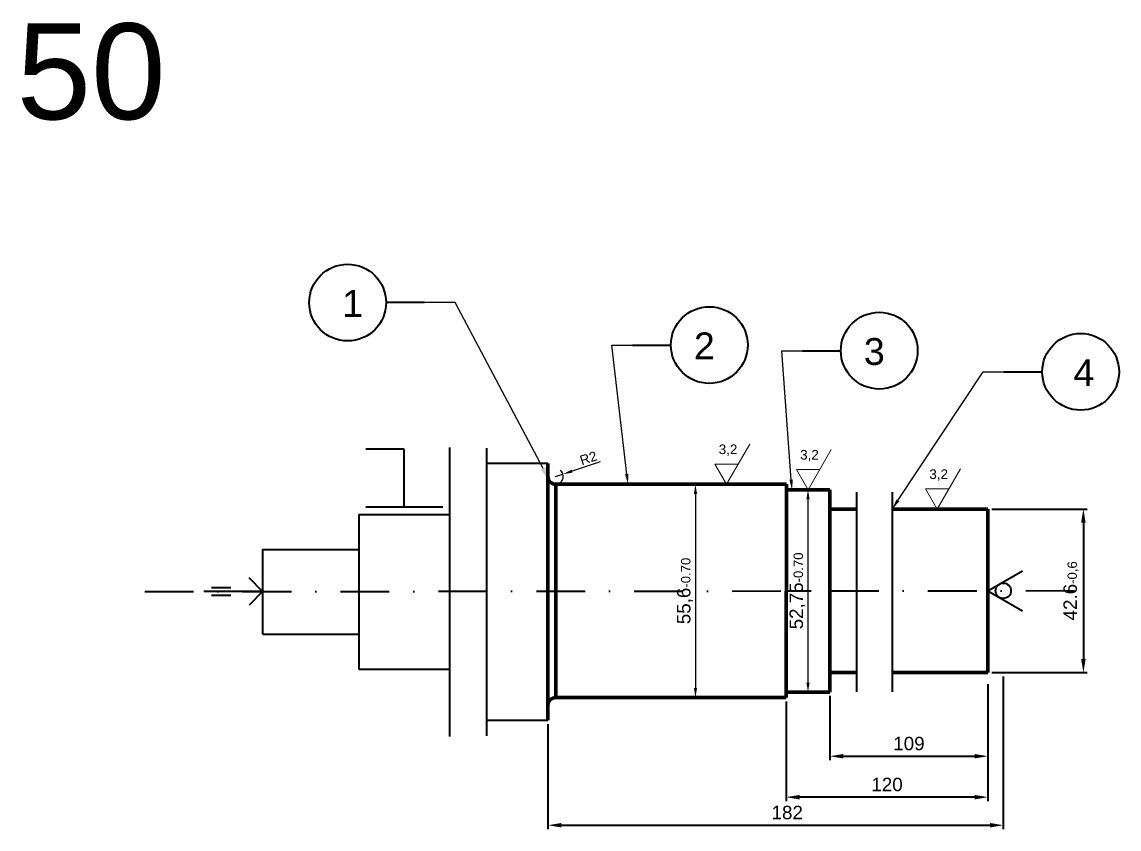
# Model space of a CAD drawing. Header units: millimetres. Extents: x 1335 to 6286, y 608 to 2939.
# Drawn here: x 3386.3 to 3672, y 2372 to 2582.4 of the extents above; entities that cross this region are included whole.
import ezdxf
from ezdxf import colors
from ezdxf.entities.mleader import LeaderData, LeaderLine
from ezdxf.math import Vec2, Vec3

# ---------------------------------------------------------------- set-up
doc = ezdxf.new("R2010")
doc.units = ezdxf.units.MM
doc.linetypes.add('CENTER', pattern=[50.8, 31.75, -6.35, 6.35, -6.35])
doc.linetypes.add('DASHDOT', pattern=[25.4, 12.7, -6.35, 0, -6.35])
for name, color, linetype, lineweight in [('01.1 CIĄG. Z PRZERWANIEM', 255, 'Amzigzag', 35), ('01.1 CIĄGŁA CIENKA', 255, 'Continuous', 35), ('01.2 CIĄGŁA GRUBA', 7, 'Continuous', 70), ('04.1 DŁ. K+K CIENKA', 255, 'DASHDOT', 35), ('odkuwka', 1, 'CENTER', 35)]:
    doc.layers.add(name, color=color, linetype=linetype, lineweight=lineweight)
doc.styles.get("Standard").update_dxf_attribs({"font": 'arial.ttf'})
doc.linetypes.add('Amzigzag', pattern='A,0.0001,[136,genltshp.shx,S=0.04,R=0,X=0,Y=0],-11', length=11.0001)
doc.dimstyles.new('AM_ISO$0', dxfattribs={"dimscale": 100, "dimtxt": 3.5, "dimasz": 3.5, "dimexe": 1, "dimexo": 1, "dimgap": 1.5, "dimtad": 1, "dimdsep": 46, "dimtxsty": 'Standard', "dimcen": 0, "dimclrd": 256, "dimclre": 256, "dimclrt": 2, "dimadec": 0, "dimazin": 2, "dimtp": 0.1, "dimtm": 0.1, "dimtfac": 0.71, "dimtmove": 0, "dimatfit": 3, "dimfxl": 1, "dimlwd": -1, "dimlwe": -1, "dimarcsym": 1})
doc.dimstyles.new('ISO-25', dxfattribs={"dimtxt": 2.5, "dimasz": 2.5, "dimexe": 1.25, "dimexo": 0.625, "dimtad": 1, "dimtxsty": 'Standard', "dimcen": 2.5, "dimadec": 0, "dimazin": 0, "dimtfac": 1, "dimtmove": 0, "dimatfit": 3, "dimfxl": 1, "dimarcsym": 0})
doc.dimstyles.new('ISO-25$0', dxfattribs={"dimtxt": 2.5, "dimasz": 2.5, "dimexe": 1.25, "dimexo": 0.625, "dimtad": 1, "dimtxsty": 'Standard', "dimcen": 2.5, "dimadec": 0, "dimazin": 0, "dimtfac": 1, "dimtmove": 0, "dimatfit": 3, "dimfxl": 1, "dimarcsym": 0})

# ---------------------------------------------------------------- blocks, each defined once
blk = doc.blocks.new('*D93')
at = {"layer": '01.1 CIĄGŁA CIENKA', "linetype": 'ByBlock', "transparency": 16777216}
for p, q in [((3637.88, 2409.83), (3637.88, 2390.01)), ((3596.71, 2406.72), (3596.71, 2390.01)), ((3600.21, 2391.01), (3634.38, 2391.01))]:
    blk.add_line(p, q, dxfattribs=at)
at = {"layer": '01.1 CIĄGŁA CIENKA', "transparency": 16777216}
for points in [[(3600.21, 2391.6), (3600.21, 2390.43), (3596.71, 2391.01)], [(3634.38, 2391.6), (3634.38, 2390.43), (3637.88, 2391.01)]]:
    blk.add_solid(points, dxfattribs=at)
at = {"layer": 'Defpoints', "color": 0, "transparency": 16777216}
for p in [(3637.88, 2410.83), (3596.71, 2407.72), (3637.88, 2391.01)]:
    blk.add_point(p, dxfattribs=at)
at = {"layer": '01.1 CIĄGŁA CIENKA', "color": 2, "transparency": 16777216, "insert": (3617.3, 2394.3), "char_height": 3.5, "attachment_point": 5}
blk.add_mtext('109', dxfattribs=at)
blk = doc.blocks.new('*D94')
at = {"layer": '01.1 CIĄGŁA CIENKA', "linetype": 'ByBlock', "transparency": 16777216}
for p, q in [((3637.88, 2409.83), (3637.88, 2379.34)), ((3585.31, 2405.29), (3585.31, 2379.34)), ((3634.38, 2380.34), (3588.81, 2380.34))]:
    blk.add_line(p, q, dxfattribs=at)
at = {"layer": '01.1 CIĄGŁA CIENKA', "transparency": 16777216}
for points in [[(3588.81, 2380.92), (3588.81, 2379.76), (3585.31, 2380.34)], [(3634.38, 2380.92), (3634.38, 2379.76), (3637.88, 2380.34)]]:
    blk.add_solid(points, dxfattribs=at)
at = {"layer": 'Defpoints', "color": 0, "transparency": 16777216}
for p in [(3637.88, 2410.83), (3585.31, 2406.29), (3585.31, 2380.34)]:
    blk.add_point(p, dxfattribs=at)
at = {"layer": '01.1 CIĄGŁA CIENKA', "color": 2, "transparency": 16777216, "insert": (3611.6, 2383.63), "char_height": 3.5, "attachment_point": 5}
blk.add_mtext('120', dxfattribs=at)
blk = doc.blocks.new('*D95')
at = {"layer": '01.1 CIĄGŁA CIENKA', "linetype": 'ByBlock', "transparency": 16777216}
for p, q in [((3641.88, 2411.82), (3641.88, 2372.03)), ((3523.29, 2399.38), (3523.29, 2372.03)), ((3526.79, 2373.03), (3638.38, 2373.03))]:
    blk.add_line(p, q, dxfattribs=at)
at = {"layer": '01.1 CIĄGŁA CIENKA', "transparency": 16777216}
for points in [[(3526.79, 2373.61), (3526.79, 2372.44), (3523.29, 2373.03)], [(3638.38, 2373.61), (3638.38, 2372.44), (3641.88, 2373.03)]]:
    blk.add_solid(points, dxfattribs=at)
at = {"layer": 'Defpoints', "color": 0, "transparency": 16777216}
for p in [(3641.88, 2412.82), (3523.29, 2400.38), (3641.88, 2373.03)]:
    blk.add_point(p, dxfattribs=at)
at = {"layer": '01.1 CIĄGŁA CIENKA', "color": 2, "transparency": 16777216, "insert": (3585.6, 2376.31), "char_height": 3.5, "attachment_point": 5}
blk.add_mtext('182', dxfattribs=at)
blk = doc.blocks.new('*D96')
at = {"layer": '01.1 CIĄGŁA CIENKA', "linetype": 'ByBlock', "transparency": 16777216}
for p, q in [((3638.88, 2455.42), (3663.74, 2455.42)), ((3662.74, 2451.92), (3662.74, 2416.32)), ((3638.88, 2412.82), (3663.74, 2412.82))]:
    blk.add_line(p, q, dxfattribs=at)
at = {"layer": '01.1 CIĄGŁA CIENKA', "transparency": 16777216}
for points in [[(3662.15, 2451.92), (3663.32, 2451.92), (3662.74, 2455.42)], [(3662.15, 2416.32), (3663.32, 2416.32), (3662.74, 2412.82)]]:
    blk.add_solid(points, dxfattribs=at)
at = {"layer": 'Defpoints', "color": 0, "transparency": 16777216}
for p in [(3637.88, 2455.42), (3637.88, 2412.82), (3662.74, 2412.82)]:
    blk.add_point(p, dxfattribs=at)
at = {"layer": '01.1 CIĄGŁA CIENKA', "color": 2, "transparency": 16777216, "insert": (3659.33, 2434.12), "char_height": 3.5, "attachment_point": 5, "rotation": 90}
blk.add_mtext('42.6{\\H0.7x;\\S^ -0,6;}', dxfattribs=at)
blk = doc.blocks.new('*D97')
at = {"layer": '01.1 CIĄGŁA CIENKA', "color": 0, "lineweight": -2, "transparency": 16777216}
for p, q in [((3562.33, 2461.89), (3562.95, 2461.89)), ((3561.7, 2459.39), (3561.7, 2408.79)), ((3562.33, 2406.29), (3562.95, 2406.29))]:
    blk.add_line(p, q, dxfattribs=at)
at = {"layer": '01.1 CIĄGŁA CIENKA', "color": 0, "transparency": 16777216}
for points in [[(3561.29, 2459.39), (3562.12, 2459.39), (3561.7, 2461.89)], [(3561.29, 2408.79), (3562.12, 2408.79), (3561.7, 2406.29)]]:
    blk.add_solid(points, dxfattribs=at)
at = {"layer": 'Defpoints', "color": 0, "transparency": 16777216}
for p in [(3561.7, 2461.89), (3561.7, 2406.29), (3561.7, 2406.29)]:
    blk.add_point(p, dxfattribs=at)
at = {"layer": '01.1 CIĄGŁA CIENKA', "color": 0, "transparency": 16777216, "insert": (3558.97, 2434.09), "char_height": 2.5, "attachment_point": 5, "rotation": 90}
blk.add_mtext('{\\H1.4x;55,6\\A1;\\H0.7x;\\S^ -0.70;}', dxfattribs=at)
blk = doc.blocks.new('*D98')
at = {"layer": '01.1 CIĄGŁA CIENKA', "color": 0, "lineweight": -2, "transparency": 16777216}
for p, q in [((3590.44, 2460.47), (3589.76, 2460.47)), ((3591.01, 2457.97), (3591.01, 2410.22)), ((3591.64, 2407.72), (3592.26, 2407.72))]:
    blk.add_line(p, q, dxfattribs=at)
at = {"layer": '01.1 CIĄGŁA CIENKA', "color": 0, "transparency": 16777216}
for points in [[(3590.6, 2457.97), (3591.43, 2457.97), (3591.01, 2460.47)], [(3590.6, 2410.22), (3591.43, 2410.22), (3591.01, 2407.72)]]:
    blk.add_solid(points, dxfattribs=at)
at = {"layer": 'Defpoints', "color": 0, "transparency": 16777216}
for p in [(3591.06, 2460.47), (3591.01, 2407.72), (3591.01, 2407.72)]:
    blk.add_point(p, dxfattribs=at)
at = {"layer": '01.1 CIĄGŁA CIENKA', "color": 0, "transparency": 16777216, "insert": (3588.28, 2434.1), "char_height": 2.5, "attachment_point": 5, "rotation": 90}
blk.add_mtext('{\\H1.4x;52,75\\H0.7x;\\S^ -0.70;}', dxfattribs=at)
blk = doc.blocks.new('*D139')
at = {"layer": '01.1 CIĄGŁA CIENKA', "color": 0, "lineweight": -2, "transparency": 16777216}
for p, q in [((3536.92, 2467.76), (3529.56, 2465.31)), ((3525.29, 2463.89), (3527.19, 2464.52))]:
    blk.add_line(p, q, dxfattribs=at)
blk.add_arc((3525.29, 2463.89), 2, 287.9049, 54.247, dxfattribs=at)
at = {"layer": '01.1 CIĄGŁA CIENKA', "color": 0, "transparency": 16777216}
blk.add_solid([(3529.43, 2465.71), (3529.69, 2464.92), (3527.19, 2464.52)], dxfattribs=at)
at = {"layer": 'Defpoints', "color": 0, "transparency": 16777216}
for p in [(3525.29, 2463.89), (3527.19, 2464.52)]:
    blk.add_point(p, dxfattribs=at)
at = {"layer": '01.1 CIĄGŁA CIENKA', "color": 0, "transparency": 16777216, "insert": (3533.83, 2468.72), "char_height": 2.5, "attachment_point": 5, "rotation": 18.4371}
blk.add_mtext('R2', dxfattribs=at)

msp = doc.modelspace()

# ---------------------------------------------------------------- linework, layer by layer
at = {"layer": '01.1 CIĄG. Z PRZERWANIEM'}
for p, q in [((3497.693, 2396.119), (3497.693, 2471.5)), ((3507.312, 2471.331), (3507.312, 2396.349)), ((3603.765, 2407.831), (3603.765, 2459.831)), ((3612.929, 2459.831), (3612.929, 2407.831))]:
    msp.add_line(p, q, dxfattribs=at)
at = {"layer": '01.1 CIĄGŁA CIENKA'}
for p, q in [((3491.118, 2509.244), (3481.118, 2509.244)), ((3545.312, 2498.184), (3555.312, 2498.184)), ((3589.574, 2496.715), (3599.574, 2496.715)), ((3642.027, 2491.207), (3652.027, 2491.207)), ((3485.877, 2471.024), (3475.877, 2471.024)), ((3485.877, 2456.024), (3485.877, 2471.024)), ((3523.29, 2467.281), (3507.312, 2467.281)), ((3475.877, 2456.024), (3485.877, 2456.024)), ((3485.877, 2456.024), (3495.877, 2456.024)), ((3474.06, 2454.024), (3474.06, 2413.724)), ((3474.06, 2454.024), (3497.693, 2454.024)), ((3449.051, 2422.81), (3449.051, 2444.939)), ((3449.051, 2444.921), (3449.051, 2444.921)), ((3449.051, 2444.908), (3474.051, 2444.908)), ((3448.976, 2433.949), (3445.441, 2437.484)), ((3637.883, 2434.146), (3646.909, 2439.357)), ((3435.681, 2434.949), (3440.681, 2434.949)), ((3448.976, 2433.949), (3433.681, 2433.949)), ((3435.681, 2432.949), (3440.681, 2432.949)), ((3448.976, 2433.949), (3445.441, 2430.413)), ((3585.363, 2434.088), (3591.868, 2434.088)), ((3637.883, 2434.146), (3646.909, 2428.934)), ((3449.051, 2422.81), (3474.051, 2422.81)), ((3474.06, 2413.724), (3497.693, 2413.724)), ((3507.312, 2400.381), (3523.29, 2400.381))]:
    msp.add_line(p, q, dxfattribs=at)
at = {"layer": '01.1 CIĄGŁA CIENKA', "linetype": 'Continuous', "lineweight": 20}
for p, q in [((3569.8, 2461.888), (3575.862, 2472.388)), ((3569.8, 2461.888), (3575.862, 2472.388)), ((3591.013, 2460.466), (3597.075, 2470.966)), ((3591.013, 2460.466), (3597.075, 2470.966)), ((3566.769, 2467.138), (3569.8, 2461.888)), ((3572.831, 2467.138), (3566.769, 2467.138)), ((3566.769, 2467.138), (3569.8, 2461.888)), ((3572.831, 2467.138), (3566.769, 2467.138)), ((3587.982, 2465.716), (3591.013, 2460.466)), ((3594.044, 2465.716), (3587.982, 2465.716)), ((3587.982, 2465.716), (3591.013, 2460.466)), ((3594.044, 2465.716), (3587.982, 2465.716)), ((3624.656, 2455.418), (3630.718, 2465.918)), ((3624.656, 2455.418), (3630.718, 2465.918)), ((3621.625, 2460.668), (3624.656, 2455.418)), ((3627.687, 2460.668), (3621.625, 2460.668)), ((3621.625, 2460.668), (3624.656, 2455.418)), ((3627.687, 2460.668), (3621.625, 2460.668))]:
    msp.add_line(p, q, dxfattribs=at)
at = {"layer": '01.1 CIĄGŁA CIENKA'}
for centre, radius in [((3471.118, 2509.244), 10), ((3565.312, 2498.184), 10), ((3609.574, 2496.715), 10), ((3662.027, 2491.207), 10), ((3641.883, 2434.146), 2)]:
    msp.add_circle(centre, radius, dxfattribs=at)
at = {"layer": '01.2 CIĄGŁA GRUBA'}
for p, q in [((3523.29, 2467.281), (3523.29, 2433.831)), ((3585.413, 2461.888), (3525.312, 2461.888)), ((3525.312, 2461.888), (3525.312, 2406.288)), ((3525.312, 2461.588), (3525.312, 2406.588)), ((3585.413, 2461.888), (3585.313, 2406.288)), ((3596.713, 2460.474), (3585.41, 2460.474)), ((3596.713, 2460.464), (3596.71, 2407.717)), ((3603.765, 2455.418), (3596.712, 2455.418)), ((3637.883, 2455.418), (3612.929, 2455.418)), ((3637.883, 2455.418), (3637.883, 2412.818)), ((3523.29, 2400.381), (3523.29, 2433.831)), ((3596.711, 2412.818), (3603.765, 2412.818)), ((3637.883, 2412.818), (3612.929, 2412.818)), ((3585.312, 2406.288), (3525.312, 2406.288)), ((3585.316, 2407.725), (3596.71, 2407.717))]:
    msp.add_line(p, q, dxfattribs=at)
for centre, start, end in [((3525.29, 2463.888), 180, 270), ((3525.29, 2404.288), 90, 180)]:
    msp.add_arc(centre, 2, start, end, dxfattribs=at)
at = {"layer": '04.1 DŁ. K+K CIENKA'}
msp.add_line((3418.262, 2433.917), (3661.812, 2434.166), dxfattribs=at)

# ---------------------------------------------------------------- texts
at = {"layer": '01.1 CIĄGŁA CIENKA'}
for s, width, gutter_width, insert, char_height, attachment_point in [('1', 6.92921, 1, (3469.691, 2512.53), 7, 1), ('2', 6.92921, 1, (3566.738, 2501.469), 7, 3), ('3', 6.92921, 1, (3611, 2500.001), 7, 3), ('4', 6.92921, 1, (3660.146, 2494.492), 7, 1), ('3,2', 6.23728, 12.5, (3567.763, 2472.258), 2.5, 1), ('3,2', 6.23728, 12.5, (3588.976, 2470.836), 2.5, 1), ('3,2', 6.23728, 12.5, (3622.619, 2465.788), 2.5, 1)]:
    msp.add_mtext_dynamic_manual_height_columns(s, width=width, gutter_width=gutter_width, heights=[0], dxfattribs=dict(at, insert=insert, char_height=char_height, attachment_point=attachment_point))
at = {"layer": 'odkuwka', "insert": (3384.886, 2582.027), "char_height": 25, "attachment_point": 1}
msp.add_mtext_dynamic_manual_height_columns('50', width=57.69407, gutter_width=1, heights=[0], dxfattribs=at)

# ---------------------------------------------------------------- dimensions: what is measured, and where the dimension line sits
at = {"layer": '01.1 CIĄGŁA CIENKA'}
dim = msp.add_radius_dim(center=(3525.29, 2463.888), mpoint=(3527.187, 2464.52), dimstyle='ISO-25', dxfattribs=at)
dim.commit()
dim.dimension.update_dxf_attribs({"geometry": '*D139', "text_midpoint": (3533.829, 2468.716)})
for base, p1, p2, text, picture, middle in [((3561.702, 2406.288), (3561.702, 2461.888), (3561.702, 2406.288), '{\\H1.4x;<>\\A1;\\H0.7x;\\S^ -0.70;}', '*D97', (3558.973, 2434.088)), ((3591.013, 2407.721), (3591.062, 2460.474), (3591.013, 2407.721), '{\\H1.4x;52,75\\H0.7x;\\S^ -0.70;}', '*D98', (3588.284, 2434.098))]:
    dim = msp.add_linear_dim(base=base, p1=p1, p2=p2, angle=90, text=text, dimstyle='ISO-25$0', dxfattribs=at)
    dim.commit()
    dim.dimension.update_dxf_attribs({"geometry": picture, "text_midpoint": middle})
dim = msp.add_linear_dim(base=(3662.736, 2412.818), p1=(3637.883, 2455.418), p2=(3637.883, 2412.818), angle=90, text='<>{\\H0.7x;\\S^ -0,6;}', dimstyle='AM_ISO$0', override={"dimscale": 1, "dimtdec": 3}, dxfattribs=at)
dim.commit()
dim.dimension.update_dxf_attribs({"geometry": '*D96', "text_midpoint": (3659.326, 2434.118)})
for base, p1, p2, text, picture, middle in [((3641.884, 2373.025), (3523.29, 2400.381), (3641.884, 2412.818), '182', '*D95', (3585.598, 2373.025)), ((3585.313, 2380.34), (3637.883, 2410.831), (3585.313, 2406.288), '120', '*D94', (3611.597, 2380.34)), ((3637.883, 2391.014), (3596.71, 2407.717), (3637.883, 2410.831), '109', '*D93', (3617.297, 2391.014))]:
    dim = msp.add_linear_dim(base=base, p1=p1, p2=p2, text=text, dimstyle='AM_ISO$0', override={"dimscale": 1, "dimtdec": 3}, dxfattribs=at)
    dim.commit()
    dim.dimension.update_dxf_attribs({"geometry": picture, "text_midpoint": middle, "dimtype": 160})

# ---------------------------------------------------------------- leaders
ml = msp.add_multileader_mtext('Standard', dxfattribs=at)
ml.set_content('', color=256)
ml.set_leader_properties()
ml.build(insert=Vec2(0, 0))
ctx = ml.context
ctx.base_point, ctx.plane_origin = Vec3(3487.118, 2509.244), Vec3(3523.876, 2462.474)
ctx.text_align_type = 2
notes = []
notes.append((ctx, [(0, (1, 1, 0), (3499.118, 2509.244), (-1, 0), 8, [(0, [(3523.876, 2462.474)], 0, [])])]))
ctx.mtext.insert, ctx.mtext.alignment, ctx.mtext.flow_direction = Vec3(3489.118, 2511.244), 3, 5
ml = msp.add_multileader_mtext('Standard', dxfattribs=at)
ml.set_content('', color=256)
ml.set_leader_properties()
ml.build(insert=Vec2(0, 0))
ml.multileader.update_dxf_attribs({"dogleg_length": 0.36, "arrow_head_size": 2.7, "scale": 15})
ctx = ml.context
ctx.base_point, ctx.scale, ctx.char_height, ctx.arrow_head_size, ctx.landing_gap_size, ctx.plane_origin = Vec3(3545.312, 2498.184), 15, 2.7, 2.7, 1.35, Vec3(3544.119, 2463.808)
notes.append((ctx, [(0, (1, 1, 0), (3539.912, 2498.184), (1, 0), 5.4, [(0, [(3544.119, 2461.888)], 0, [])])]))
ctx.mtext.insert, ctx.mtext.flow_direction = Vec3(3546.662, 2499.534), 5
ml = msp.add_multileader_mtext('Standard', dxfattribs=at)
ml.set_content('', color=256)
ml.set_leader_properties()
ml.build(insert=Vec2(0, 0))
ml.multileader.update_dxf_attribs({"dogleg_length": 0.36, "arrow_head_size": 2.7, "scale": 15})
ctx = ml.context
ctx.base_point, ctx.scale, ctx.char_height, ctx.arrow_head_size, ctx.landing_gap_size, ctx.plane_origin = Vec3(3589.574, 2496.715), 15, 2.7, 2.7, 1.35, Vec3(3591.011, 2462.34)
notes.append((ctx, [(0, (1, 1, 0), (3584.174, 2496.715), (1, 0), 5.4, [(0, [(3586.829, 2460.394)], 0, [])])]))
ctx.mtext.insert, ctx.mtext.flow_direction = Vec3(3590.924, 2498.065), 5
ml = msp.add_multileader_mtext('Standard', dxfattribs=at)
ml.set_content('', color=256)
ml.set_leader_properties()
ml.build(insert=Vec2(0, 0))
ml.multileader.update_dxf_attribs({"dogleg_length": 0.36, "arrow_head_size": 2.7, "scale": 15})
ctx = ml.context
ctx.base_point, ctx.scale, ctx.char_height, ctx.arrow_head_size, ctx.landing_gap_size, ctx.plane_origin = Vec3(3642.027, 2491.207), 15, 2.7, 2.7, 1.35, Vec3(3620.257, 2456.831)
notes.append((ctx, [(1, (1, 1, 0), (3636.627, 2491.207), (1, 0), 5.4, [(0, [(3612.929, 2455.418)], 0, [])])]))
ctx.mtext.insert, ctx.mtext.text_direction, ctx.mtext.flow_direction, ctx.mtext.extrusion = Vec3(3643.377, 2492.557), Vec3(-1, 0), 5, Vec3(0, 0, -1)
for ctx, leaders in notes:
    for number, flags, end, landing, length, lines in leaders:
        leader = LeaderData()
        leader.index, (leader.has_last_leader_line, leader.has_dogleg_vector, leader.attachment_direction) = number, flags
        leader.last_leader_point, leader.dogleg_vector, leader.dogleg_length = Vec3(end), Vec3(landing), length
        for number, points, colour, breaks in lines:
            line = LeaderLine()
            line.index, line.vertices, line.color, line.breaks = number, Vec3.list(points), colors.encode_raw_color(colour), breaks
            leader.lines.append(line)
        ctx.leaders.append(leader)

doc.saveas('drawing.dxf')
